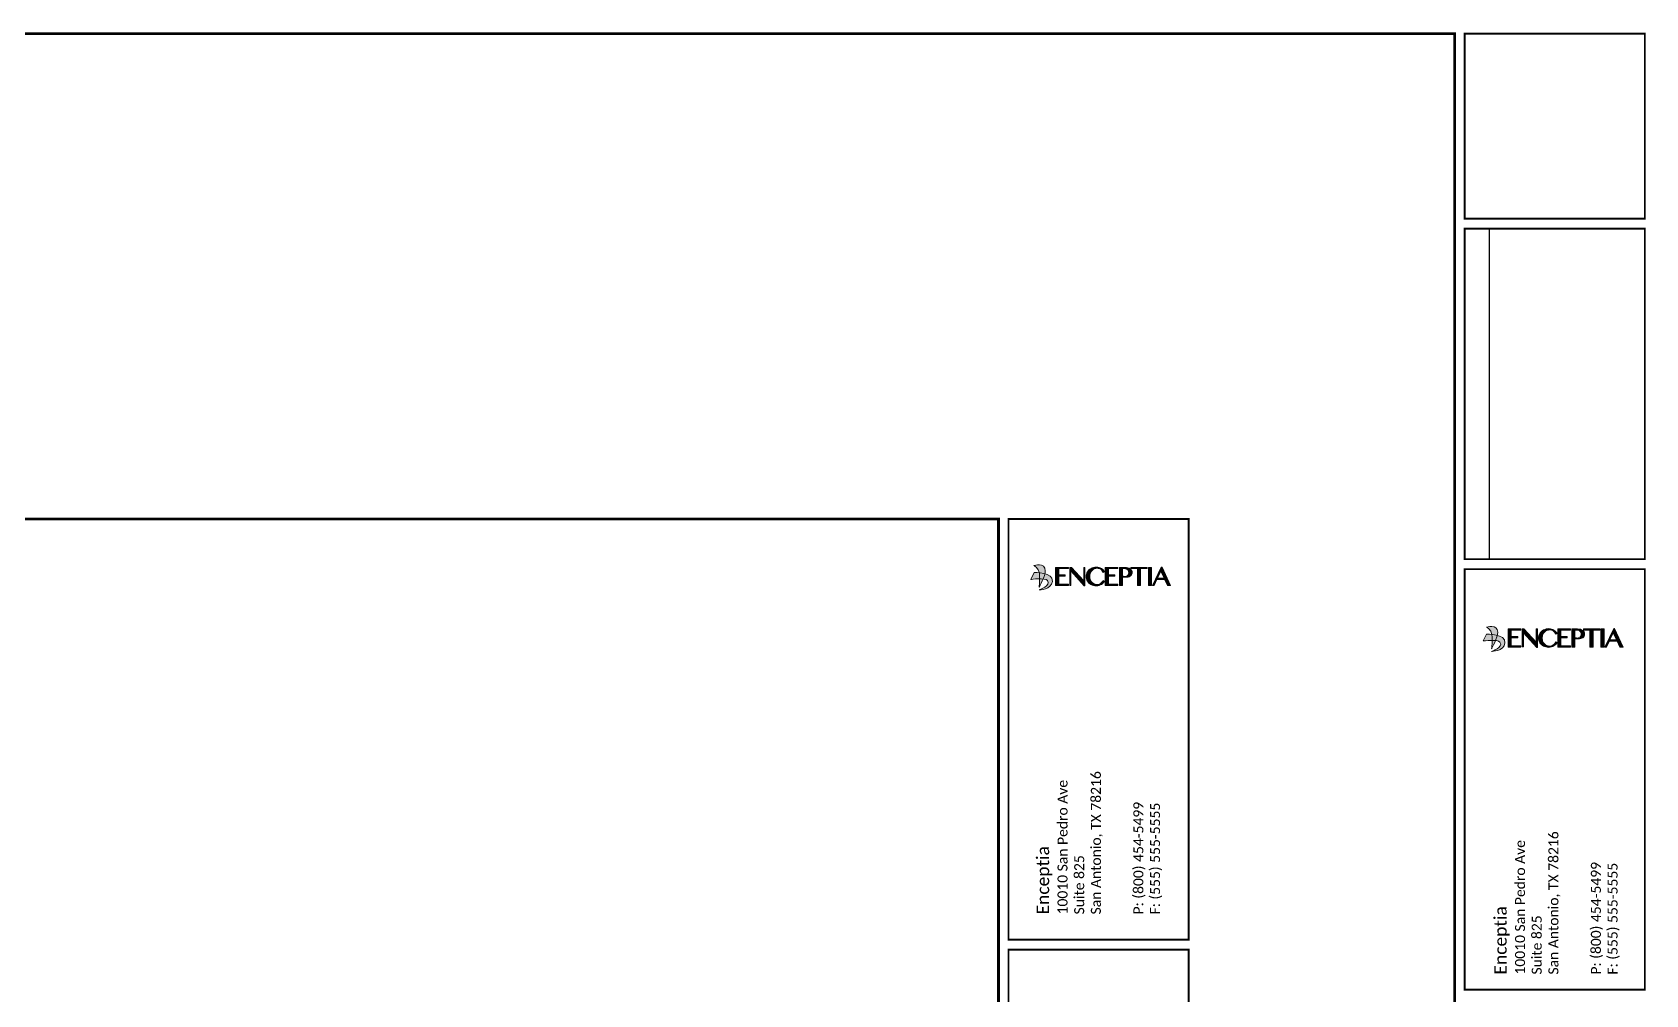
# Model space of a CAD drawing. Header units: inches. Extents: x -39 to 71, y -6 to 70.
# Drawn here: x 20.68 to 40.83, y 31.37 to 43.39 of the extents above; entities that cross this region are included whole.
import ezdxf
from ezdxf.enums import TextEntityAlignment as Align

# ---------------------------------------------------------------- set-up
doc = ezdxf.new("R2010")
doc.units = ezdxf.units.IN
doc.header["$LTSCALE"] = 0.25
doc.header["$MEASUREMENT"] = 0
doc.layers.add('ANNO-TTLB', color=7, linetype='Continuous')
doc.layers.add('ANNO-TTLB-TXT', color=8, linetype='Continuous')
doc.styles.add('AnnoText', font='calibri.ttf')

# ---------------------------------------------------------------- blocks, each defined once
blk = doc.blocks.new('CompanyLogo')
at = {"true_color": 0x647934}
h = blk.add_hatch(color=77, dxfattribs=at)
h.dxf.hatch_style = 2
edge = h.paths.add_edge_path()
edge.add_spline(control_points=[(0.04, 0.216), (0.04, 0.216), (0, 0.13), (0, 0.13), (0, 0.13), (0.181, 0.154), (0.208, 0.116), (0.254, 0.05), (0.104, 0), (0.104, 0), (0.104, 0), (0.258, -0.002), (0.269, 0.106), (0.285, 0.222), (0.04, 0.216), (0.04, 0.216)], knot_values=[0, 0, 0, 0, 1, 1, 1, 2, 2, 2, 3, 3, 3, 4, 4, 4, 5, 5, 5, 5], degree=3, periodic=0)
at = {"true_color": 0x791d52}
h = blk.add_hatch(color=226, dxfattribs=at)
h.dxf.hatch_style = 2
edge = h.paths.add_edge_path()
edge.add_spline(control_points=[(0.18, 0.239), (0.176, 0.346), (0.039, 0.302), (0.039, 0.302), (0.039, 0.302), (0.098, 0.275), (0.107, 0.208), (0.115, 0.141), (0.104, 0.033), (0.104, 0.033), (0.104, 0.033), (0.181, 0.177), (0.18, 0.239)], knot_values=[0, 0, 0, 0, 1, 1, 1, 2, 2, 2, 3, 3, 3, 4, 4, 4, 4], degree=3, periodic=0)
at = {"true_color": 0x2c5678}
for points in [[(0.309, 0.28), (0.309, 0.054), (0.469, 0.054), (0.469, 0.07), (0.348, 0.07), (0.348, 0.171), (0.429, 0.171), (0.429, 0.187), (0.348, 0.187), (0.348, 0.265), (0.469, 0.265), (0.469, 0.28)], [(0.485, 0.056), (0.501, 0.056), (0.501, 0.233), (0.502, 0.233), (0.667, 0.05), (0.676, 0.05), (0.676, 0.28), (0.661, 0.28), (0.661, 0.116), (0.659, 0.116), (0.507, 0.28), (0.485, 0.28)], [(0.929, 0.28), (0.929, 0.054), (1.088, 0.054), (1.088, 0.07), (0.968, 0.07), (0.968, 0.171), (1.049, 0.171), (1.049, 0.187), (0.968, 0.187), (0.968, 0.265), (1.088, 0.265), (1.088, 0.28)], [(1.249, 0.28), (1.249, 0.265), (1.332, 0.265), (1.332, 0.054), (1.371, 0.054), (1.371, 0.265), (1.453, 0.265), (1.453, 0.28)], [(1.468, 0.054), (1.507, 0.054), (1.507, 0.28), (1.468, 0.28)]]:
    blk.add_hatch(color=167, dxfattribs=at).paths.add_polyline_path(points)
h = blk.add_hatch(color=167, dxfattribs=at)
edge = h.paths.add_edge_path()
edge.add_spline(control_points=[(0.744, 0.209), (0.749, 0.222), (0.755, 0.232), (0.764, 0.241), (0.773, 0.25), (0.783, 0.257), (0.794, 0.261), (0.805, 0.266), (0.818, 0.269), (0.831, 0.269), (0.846, 0.269), (0.86, 0.264), (0.872, 0.256), (0.883, 0.247), (0.894, 0.234), (0.904, 0.216), (0.904, 0.216), (0.92, 0.227), (0.92, 0.227), (0.915, 0.234), (0.91, 0.242), (0.903, 0.248), (0.897, 0.256), (0.889, 0.262), (0.881, 0.267), (0.872, 0.272), (0.863, 0.276), (0.853, 0.279), (0.843, 0.283), (0.831, 0.284), (0.819, 0.284), (0.807, 0.284), (0.795, 0.283), (0.783, 0.28), (0.772, 0.277), (0.762, 0.273), (0.752, 0.268), (0.743, 0.263), (0.734, 0.256), (0.726, 0.249), (0.719, 0.242), (0.712, 0.234), (0.707, 0.225), (0.701, 0.216), (0.697, 0.207), (0.694, 0.197), (0.691, 0.187), (0.69, 0.177), (0.69, 0.167), (0.69, 0.156), (0.691, 0.146), (0.694, 0.136), (0.697, 0.126), (0.701, 0.117), (0.706, 0.109), (0.711, 0.1), (0.718, 0.092), (0.726, 0.085), (0.733, 0.078), (0.742, 0.072), (0.751, 0.067), (0.76, 0.062), (0.771, 0.058), (0.782, 0.055), (0.793, 0.052), (0.805, 0.05), (0.817, 0.05), (0.831, 0.05), (0.842, 0.052), (0.853, 0.055), (0.864, 0.058), (0.873, 0.062), (0.881, 0.068), (0.89, 0.073), (0.897, 0.079), (0.904, 0.086), (0.91, 0.093), (0.915, 0.1), (0.92, 0.108), (0.92, 0.108), (0.904, 0.118), (0.904, 0.118), (0.901, 0.112), (0.897, 0.105), (0.892, 0.099), (0.887, 0.093), (0.881, 0.087), (0.875, 0.083), (0.868, 0.078), (0.861, 0.074), (0.854, 0.071), (0.846, 0.068), (0.839, 0.066), (0.831, 0.066), (0.817, 0.066), (0.805, 0.068), (0.793, 0.073), (0.782, 0.077), (0.772, 0.084), (0.764, 0.093), (0.755, 0.101), (0.748, 0.112), (0.744, 0.124), (0.739, 0.137), (0.736, 0.151), (0.736, 0.167), (0.736, 0.182), (0.739, 0.197), (0.744, 0.209)], knot_values=[0, 0, 0, 0, 1, 1, 1, 2, 2, 2, 3, 3, 3, 4, 4, 4, 5, 5, 5, 6, 6, 6, 7, 7, 7, 8, 8, 8, 9, 9, 9, 10, 10, 10, 11, 11, 11, 12, 12, 12, 13, 13, 13, 14, 14, 14, 15, 15, 15, 16, 16, 16, 17, 17, 17, 18, 18, 18, 19, 19, 19, 20, 20, 20, 21, 21, 21, 22, 22, 22, 23, 23, 23, 24, 24, 24, 25, 25, 25, 26, 26, 26, 27, 27, 27, 28, 28, 28, 29, 29, 29, 30, 30, 30, 31, 31, 31, 32, 32, 32, 33, 33, 33, 34, 34, 34, 35, 35, 35, 36, 36, 36, 36], degree=3, periodic=0)
h = blk.add_hatch(color=167, dxfattribs=at)
edge = h.paths.add_edge_path()
edge.add_spline(control_points=[(1.144, 0.265), (1.144, 0.265), (1.171, 0.265), (1.171, 0.265), (1.178, 0.265), (1.185, 0.263), (1.191, 0.261), (1.197, 0.259), (1.203, 0.255), (1.207, 0.251), (1.212, 0.247), (1.215, 0.241), (1.218, 0.235), (1.221, 0.229), (1.222, 0.222), (1.222, 0.214), (1.222, 0.208), (1.221, 0.202), (1.219, 0.196), (1.217, 0.19), (1.214, 0.185), (1.21, 0.181), (1.206, 0.177), (1.201, 0.173), (1.194, 0.171), (1.188, 0.169), (1.181, 0.167), (1.173, 0.167), (1.168, 0.167), (1.163, 0.168), (1.158, 0.169), (1.153, 0.17), (1.148, 0.171), (1.144, 0.172), (1.144, 0.172), (1.144, 0.265), (1.144, 0.265)], knot_values=[0, 0, 0, 0, 1, 1, 1, 2, 2, 2, 3, 3, 3, 4, 4, 4, 5, 5, 5, 6, 6, 6, 7, 7, 7, 8, 8, 8, 9, 9, 9, 10, 10, 10, 11, 11, 11, 12, 12, 12, 12], degree=3, periodic=0)
edge = h.paths.add_edge_path()
edge.add_spline(control_points=[(1.105, 0.054), (1.105, 0.054), (1.144, 0.054), (1.144, 0.054), (1.144, 0.054), (1.144, 0.16), (1.144, 0.16), (1.146, 0.159), (1.149, 0.158), (1.152, 0.158), (1.156, 0.158), (1.16, 0.157), (1.164, 0.157), (1.168, 0.157), (1.172, 0.156), (1.176, 0.156), (1.181, 0.156), (1.185, 0.156), (1.189, 0.156), (1.198, 0.156), (1.208, 0.157), (1.217, 0.159), (1.226, 0.162), (1.234, 0.165), (1.241, 0.17), (1.248, 0.175), (1.254, 0.182), (1.258, 0.189), (1.263, 0.197), (1.265, 0.206), (1.265, 0.216), (1.265, 0.226), (1.263, 0.235), (1.258, 0.243), (1.254, 0.251), (1.247, 0.258), (1.24, 0.263), (1.232, 0.269), (1.223, 0.273), (1.212, 0.276), (1.201, 0.279), (1.19, 0.28), (1.178, 0.28), (1.178, 0.28), (1.105, 0.28), (1.105, 0.28), (1.105, 0.28), (1.105, 0.054), (1.105, 0.054)], knot_values=[0, 0, 0, 0, 1, 1, 1, 2, 2, 2, 3, 3, 3, 4, 4, 4, 5, 5, 5, 6, 6, 6, 7, 7, 7, 8, 8, 8, 9, 9, 9, 10, 10, 10, 11, 11, 11, 12, 12, 12, 13, 13, 13, 14, 14, 14, 15, 15, 15, 16, 16, 16, 16], degree=3, periodic=0)
h = blk.add_hatch(color=167, dxfattribs=at)
h.paths.add_polyline_path([(1.623, 0.233), (1.664, 0.144), (1.58, 0.144)])
h.paths.add_polyline_path([(1.628, 0.284), (1.518, 0.054), (1.538, 0.054), (1.574, 0.128), (1.671, 0.128), (1.706, 0.054), (1.745, 0.054), (1.638, 0.284)])
at = {"lineweight": 0}
for points in [[(0.309, 0.28), (0.309, 0.054), (0.469, 0.054), (0.469, 0.07), (0.348, 0.07), (0.348, 0.171), (0.429, 0.171), (0.429, 0.187), (0.348, 0.187), (0.348, 0.265), (0.469, 0.265), (0.469, 0.28), (0.309, 0.28)], [(0.485, 0.056), (0.501, 0.056), (0.501, 0.233), (0.502, 0.233), (0.667, 0.05), (0.676, 0.05), (0.676, 0.28), (0.661, 0.28), (0.661, 0.116), (0.659, 0.116), (0.507, 0.28), (0.485, 0.28), (0.485, 0.056)], [(0.929, 0.28), (0.929, 0.054), (1.088, 0.054), (1.088, 0.07), (0.968, 0.07), (0.968, 0.171), (1.049, 0.171), (1.049, 0.187), (0.968, 0.187), (0.968, 0.265), (1.088, 0.265), (1.088, 0.28), (0.929, 0.28)], [(1.249, 0.28), (1.249, 0.265), (1.332, 0.265), (1.332, 0.054), (1.371, 0.054), (1.371, 0.265), (1.453, 0.265), (1.453, 0.28), (1.249, 0.28)], [(1.468, 0.054), (1.507, 0.054), (1.507, 0.28), (1.468, 0.28), (1.468, 0.054)], [(1.628, 0.284), (1.518, 0.054), (1.538, 0.054), (1.574, 0.128), (1.671, 0.128), (1.706, 0.054), (1.745, 0.054), (1.638, 0.284), (1.628, 0.284)], [(1.623, 0.233), (1.664, 0.144), (1.58, 0.144), (1.623, 0.233)]]:
    blk.add_lwpolyline(points, dxfattribs=at)
for points, knots in [([(0.04, 0.216), (0.04, 0.216), (0, 0.13), (0, 0.13), (0, 0.13), (0.181, 0.154), (0.208, 0.116), (0.254, 0.05), (0.104, 0), (0.104, 0), (0.104, 0), (0.258, -0.002), (0.269, 0.106), (0.285, 0.222), (0.04, 0.216), (0.04, 0.216)], [0, 0, 0, 0, 1, 1, 1, 2, 2, 2, 3, 3, 3, 4, 4, 4, 5, 5, 5, 5]), ([(0.18, 0.239), (0.176, 0.346), (0.039, 0.302), (0.039, 0.302), (0.039, 0.302), (0.098, 0.275), (0.107, 0.208), (0.115, 0.141), (0.104, 0.033), (0.104, 0.033), (0.104, 0.033), (0.181, 0.177), (0.18, 0.239)], [0, 0, 0, 0, 1, 1, 1, 2, 2, 2, 3, 3, 3, 4, 4, 4, 4]), ([(0.744, 0.209), (0.749, 0.222), (0.755, 0.232), (0.764, 0.241), (0.773, 0.25), (0.783, 0.257), (0.794, 0.261), (0.805, 0.266), (0.818, 0.269), (0.831, 0.269), (0.846, 0.269), (0.86, 0.264), (0.872, 0.256), (0.883, 0.247), (0.894, 0.234), (0.904, 0.216), (0.904, 0.216), (0.92, 0.227), (0.92, 0.227), (0.915, 0.234), (0.91, 0.242), (0.903, 0.248), (0.897, 0.256), (0.889, 0.262), (0.881, 0.267), (0.872, 0.272), (0.863, 0.276), (0.853, 0.279), (0.843, 0.283), (0.831, 0.284), (0.819, 0.284), (0.807, 0.284), (0.795, 0.283), (0.783, 0.28), (0.772, 0.277), (0.762, 0.273), (0.752, 0.268), (0.743, 0.263), (0.734, 0.256), (0.726, 0.249), (0.719, 0.242), (0.712, 0.234), (0.707, 0.225), (0.701, 0.216), (0.697, 0.207), (0.694, 0.197), (0.691, 0.187), (0.69, 0.177), (0.69, 0.167), (0.69, 0.156), (0.691, 0.146), (0.694, 0.136), (0.697, 0.126), (0.701, 0.117), (0.706, 0.109), (0.711, 0.1), (0.718, 0.092), (0.726, 0.085), (0.733, 0.078), (0.742, 0.072), (0.751, 0.067), (0.76, 0.062), (0.771, 0.058), (0.782, 0.055), (0.793, 0.052), (0.805, 0.05), (0.817, 0.05), (0.831, 0.05), (0.842, 0.052), (0.853, 0.055), (0.864, 0.058), (0.873, 0.062), (0.881, 0.068), (0.89, 0.073), (0.897, 0.079), (0.904, 0.086), (0.91, 0.093), (0.915, 0.1), (0.92, 0.108), (0.92, 0.108), (0.904, 0.118), (0.904, 0.118), (0.901, 0.112), (0.897, 0.105), (0.892, 0.099), (0.887, 0.093), (0.881, 0.087), (0.875, 0.083), (0.868, 0.078), (0.861, 0.074), (0.854, 0.071), (0.846, 0.068), (0.839, 0.066), (0.831, 0.066), (0.817, 0.066), (0.805, 0.068), (0.793, 0.073), (0.782, 0.077), (0.772, 0.084), (0.764, 0.093), (0.755, 0.101), (0.748, 0.112), (0.744, 0.124), (0.739, 0.137), (0.736, 0.151), (0.736, 0.167), (0.736, 0.182), (0.739, 0.197), (0.744, 0.209)], [0, 0, 0, 0, 1, 1, 1, 2, 2, 2, 3, 3, 3, 4, 4, 4, 5, 5, 5, 6, 6, 6, 7, 7, 7, 8, 8, 8, 9, 9, 9, 10, 10, 10, 11, 11, 11, 12, 12, 12, 13, 13, 13, 14, 14, 14, 15, 15, 15, 16, 16, 16, 17, 17, 17, 18, 18, 18, 19, 19, 19, 20, 20, 20, 21, 21, 21, 22, 22, 22, 23, 23, 23, 24, 24, 24, 25, 25, 25, 26, 26, 26, 27, 27, 27, 28, 28, 28, 29, 29, 29, 30, 30, 30, 31, 31, 31, 32, 32, 32, 33, 33, 33, 34, 34, 34, 35, 35, 35, 36, 36, 36, 36]), ([(1.105, 0.054), (1.105, 0.054), (1.144, 0.054), (1.144, 0.054), (1.144, 0.054), (1.144, 0.16), (1.144, 0.16), (1.146, 0.159), (1.149, 0.158), (1.152, 0.158), (1.156, 0.158), (1.16, 0.157), (1.164, 0.157), (1.168, 0.157), (1.172, 0.156), (1.176, 0.156), (1.181, 0.156), (1.185, 0.156), (1.189, 0.156), (1.198, 0.156), (1.208, 0.157), (1.217, 0.159), (1.226, 0.162), (1.234, 0.165), (1.241, 0.17), (1.248, 0.175), (1.254, 0.182), (1.258, 0.189), (1.263, 0.197), (1.265, 0.206), (1.265, 0.216), (1.265, 0.226), (1.263, 0.235), (1.258, 0.243), (1.254, 0.251), (1.247, 0.258), (1.24, 0.263), (1.232, 0.269), (1.223, 0.273), (1.212, 0.276), (1.201, 0.279), (1.19, 0.28), (1.178, 0.28), (1.178, 0.28), (1.105, 0.28), (1.105, 0.28), (1.105, 0.28), (1.105, 0.054), (1.105, 0.054)], [0, 0, 0, 0, 1, 1, 1, 2, 2, 2, 3, 3, 3, 4, 4, 4, 5, 5, 5, 6, 6, 6, 7, 7, 7, 8, 8, 8, 9, 9, 9, 10, 10, 10, 11, 11, 11, 12, 12, 12, 13, 13, 13, 14, 14, 14, 15, 15, 15, 16, 16, 16, 16]), ([(1.144, 0.265), (1.144, 0.265), (1.171, 0.265), (1.171, 0.265), (1.178, 0.265), (1.185, 0.263), (1.191, 0.261), (1.197, 0.259), (1.203, 0.255), (1.207, 0.251), (1.212, 0.247), (1.215, 0.241), (1.218, 0.235), (1.221, 0.229), (1.222, 0.222), (1.222, 0.214), (1.222, 0.208), (1.221, 0.202), (1.219, 0.196), (1.217, 0.19), (1.214, 0.185), (1.21, 0.181), (1.206, 0.177), (1.201, 0.173), (1.194, 0.171), (1.188, 0.169), (1.181, 0.167), (1.173, 0.167), (1.168, 0.167), (1.163, 0.168), (1.158, 0.169), (1.153, 0.17), (1.148, 0.171), (1.144, 0.172), (1.144, 0.172), (1.144, 0.265), (1.144, 0.265)], [0, 0, 0, 0, 1, 1, 1, 2, 2, 2, 3, 3, 3, 4, 4, 4, 5, 5, 5, 6, 6, 6, 7, 7, 7, 8, 8, 8, 9, 9, 9, 10, 10, 10, 11, 11, 11, 12, 12, 12, 12])]:
    blk.add_open_spline(points, degree=3, knots=knots, dxfattribs=at)
blk = doc.blocks.new('TTLB_24x36')
at = {"layer": 'ANNO-TTLB'}
for points, const_width in [([(3.193, 0.997), (3.193, 23.747), (35.388, 23.747), (35.388, 0.997)], 0.0352), ([(37.763, 18.497), (35.513, 18.497), (35.513, 23.747), (37.763, 23.747)], 0.0234), ([(35.513, 18.372), (37.763, 18.372), (37.763, 8.872), (35.513, 8.872)], 0.0234)]:
    blk.add_lwpolyline(points, close=True, dxfattribs=dict(at, const_width=const_width))
blk.add_blockref('CompanyLogo', (35.792, 22.863))
at = {"layer": 'ANNO-TTLB-TXT', "char_height": 0.125, "attachment_point": 4, "rotation": 90, "style": 'AnnoText'}
for s, insert, width in [('{\\H1.25x;Enceptia\\P}10010 San Pedro Ave\\PSuite 825\\PSan Antonio, TX 78216', (36.278, 18.811), 3.11876), ('\\pt0.25;\\PP: (800) 454-5499\\PF: (555) 555-5555', (37.148, 18.811), 1.61917)]:
    blk.add_mtext(s, dxfattribs=dict(at, insert=insert, width=width))
at = {"layer": 'ANNO-TTLB-TXT', "style": 'AnnoText'}
for tag, height, p in [('JOBNAME', 0.312, (36.402, 13.622)), ('JOBADDRESS', 0.188, (36.851, 13.622))]:
    blk.add_attdef(tag, text='', height=height, rotation=90, dxfattribs=at).set_placement(p, align=Align.MIDDLE_CENTER)
for tag, p in [('JOBNUMBER', (36.583, 4.809)), ('DETAILER', (36.583, 4.559))]:
    blk.add_attdef(tag, text='', height=0.0938, dxfattribs=at).set_placement(p, align=Align.BOTTOM_LEFT)
blk = doc.blocks.new('TTLB_30x42')
at = {"layer": 'ANNO-TTLB'}
blk.add_line((40.375, 23.524), (40.375, 27.649), dxfattribs=at)
for points, const_width in [([(2.047, 30.082), (39.937, 30.082), (39.937, 1.274), (2.047, 1.274)], 0.0352), ([(40.062, 30.082), (42.312, 30.082), (42.312, 27.774), (40.062, 27.774)], 0.0234), ([(40.062, 27.649), (42.312, 27.649), (42.312, 23.524), (40.062, 23.524)], 0.0234), ([(42.312, 18.149), (40.062, 18.149), (40.062, 23.399), (42.312, 23.399)], 0.0234)]:
    blk.add_lwpolyline(points, close=True, dxfattribs=dict(at, const_width=const_width))
blk.add_blockref('CompanyLogo', (40.296, 22.372))
at = {"layer": 'ANNO-TTLB-TXT', "char_height": 0.125, "attachment_point": 4, "rotation": 90, "style": 'AnnoText'}
for s, insert, width in [('{\\H1.25x;Enceptia\\P}10010 San Pedro Ave\\PSuite 825\\PSan Antonio, TX 78216', (40.845, 18.338), 3.11876), ('\\pt0.25;\\PP: (800) 454-5499\\PF: (555) 555-5555', (41.715, 18.338), 1.61917)]:
    blk.add_mtext(s, dxfattribs=dict(at, insert=insert, width=width))
at = {"layer": 'ANNO-TTLB-TXT', "style": 'AnnoText'}
for tag, height, p in [('JOBNAME', 0.312, (40.951, 13.524)), ('JOBADDRESS', 0.188, (41.399, 13.524))]:
    blk.add_attdef(tag, text='', height=height, rotation=90, dxfattribs=at).set_placement(p, align=Align.MIDDLE_CENTER)
for tag, p in [('JOBNUMBER', (41.132, 5.054)), ('DETAILER', (41.132, 4.804))]:
    blk.add_attdef(tag, text='', height=0.0938, dxfattribs=at).set_placement(p, align=Align.BOTTOM_LEFT)

msp = doc.modelspace()

# ---------------------------------------------------------------- block references
at = {"layer": 'ANNO-TTLB-TXT'}
for name, p in [('TTLB_30x42', (-1.4957, 13.2883)), ('TTLB_30x42', (-1.4957, 13.2883)), ('TTLB_24x36', (-2.6419, 13.5659))]:
    msp.add_blockref(name, p, dxfattribs=at)

doc.saveas('drawing.dxf')
